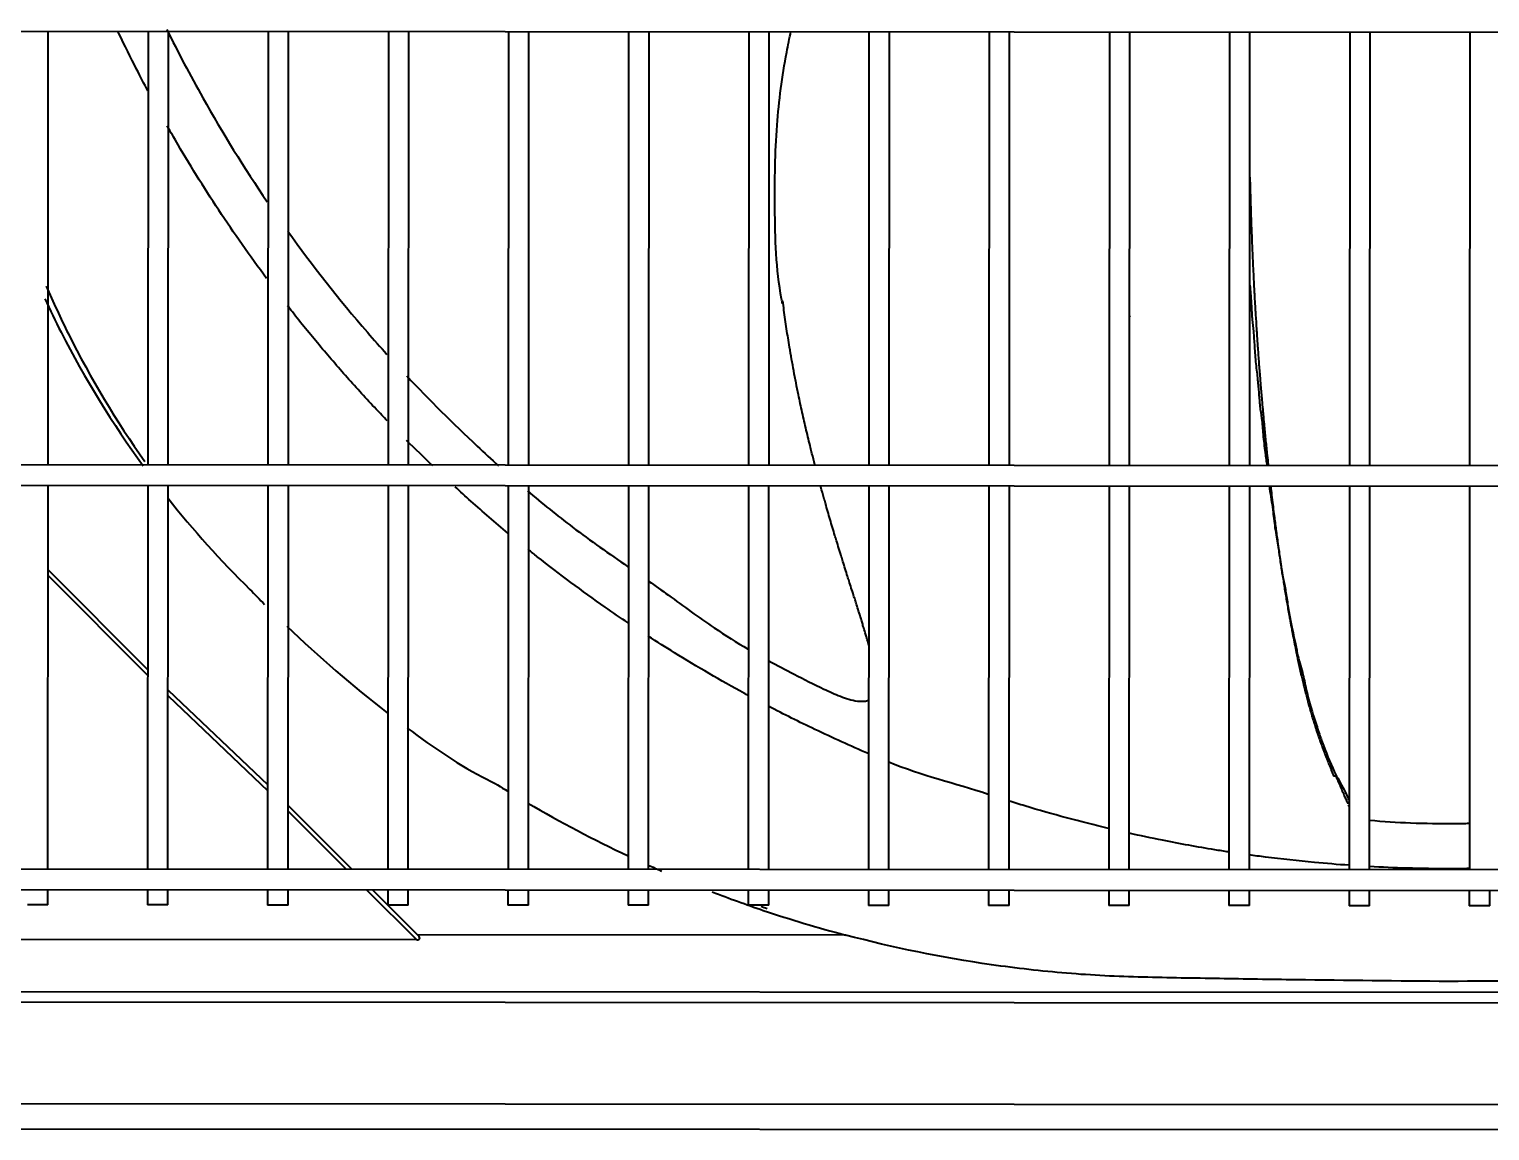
# Model space of a CAD drawing. Extents: x 58467 to 79089, y -33726 to -17391.
# Drawn here: x 78437.41 to 78465.97, y -20577.59 to -20556.05 of the extents above; entities that cross this region are included whole.
import ezdxf

# ---------------------------------------------------------------- set-up
doc = ezdxf.new("R2010")
doc.units = 0
doc.header["$LTSCALE"] = 100
doc.layers.add('+ENTE-ST-DOSEME USTU KONDDRENAJ', color=110, linetype='DOSEMEUSTUKONDENSDRENAJ_LINE', lineweight=40)
doc.linetypes.add('DOSEMEUSTUKONDENSDRENAJ_LINE', pattern='A,300,-40,["CD",Standard,S=15,R=0,X=-35,Y=-7.5],0', length=340)

# ---------------------------------------------------------------- blocks, each defined once
blk = doc.blocks.new('4. KAT')
at = {"color": 3}
for p, q in [((54065.956, -33257.136, -3.339), (54184.319, -33257.208, -3.339)), ((54128.365, -33265.652, -3.339), (54128.37, -33257.173, -3.339)), ((54130.32, -33257.175, -3.339), (54130.315, -33265.653, -3.339)), ((54130.714, -33265.653, -3.339), (54130.72, -33257.175, -3.339)), ((54132.669, -33257.176, -3.339), (54132.664, -33265.655, -3.339)), ((54133.064, -33265.655, -3.339), (54133.069, -33257.176, -3.339)), ((54135.019, -33257.178, -3.339), (54135.014, -33265.656, -3.339)), ((54135.414, -33265.656, -3.339), (54135.419, -33257.178, -3.339)), ((54137.369, -33257.179, -3.339), (54137.363, -33265.658, -3.339)), ((54137.763, -33265.658, -3.339), (54137.769, -33257.179, -3.339)), ((54139.718, -33257.18, -3.339), (54139.713, -33265.659, -3.339)), ((54140.113, -33265.659, -3.339), (54140.118, -33257.181, -3.339)), ((54142.068, -33257.182, -3.339), (54142.063, -33265.66, -3.339)), ((54142.463, -33265.661, -3.339), (54142.468, -33257.182, -3.339)), ((54144.417, -33257.183, -3.339), (54144.412, -33265.662, -3.339)), ((54144.812, -33265.662, -3.339), (54144.817, -33257.183, -3.339)), ((54146.767, -33257.185, -3.339), (54146.762, -33265.663, -3.339)), ((54147.162, -33265.664, -3.339), (54147.167, -33257.185, -3.339)), ((54149.118, -33257.186, -3.339), (54149.113, -33265.665, -3.339)), ((54149.513, -33265.665, -3.339), (54149.518, -33257.186, -3.339)), ((54151.467, -33257.188, -3.339), (54151.462, -33265.666, -3.339)), ((54151.862, -33265.666, -3.339), (54151.867, -33257.188, -3.339)), ((54153.817, -33257.189, -3.339), (54153.812, -33265.668, -3.339)), ((54154.212, -33265.668, -3.339), (54154.217, -33257.189, -3.339)), ((54156.167, -33257.19, -3.339), (54156.161, -33265.669, -3.339)), ((54149.514, -33262.755, -3.339), (54149.527, -33262.733, -3.339)), ((54184.314, -33265.687, -3.339), (54065.951, -33265.615, -3.339)), ((54065.951, -33266.015, -3.339), (54184.314, -33266.087, -3.339)), ((54128.36, -33273.557, -3.339), (54128.365, -33266.052, -3.339)), ((54130.314, -33266.053, -3.339), (54130.31, -33273.558, -3.339)), ((54130.71, -33273.558, -3.339), (54130.714, -33266.053, -3.339)), ((54132.664, -33266.055, -3.339), (54132.659, -33273.56, -3.339)), ((54133.059, -33273.56, -3.339), (54133.064, -33266.055, -3.339)), ((54135.014, -33266.056, -3.339), (54135.009, -33273.561, -3.339)), ((54135.409, -33273.561, -3.339), (54135.413, -33266.056, -3.339)), ((54137.363, -33266.058, -3.339), (54137.359, -33273.563, -3.339)), ((54137.759, -33273.563, -3.339), (54137.763, -33266.058, -3.339)), ((54139.713, -33266.059, -3.339), (54139.708, -33273.564, -3.339)), ((54140.108, -33273.564, -3.339), (54140.113, -33266.059, -3.339)), ((54142.062, -33266.06, -3.339), (54142.058, -33273.565, -3.339)), ((54142.458, -33273.566, -3.339), (54142.462, -33266.061, -3.339)), ((54144.412, -33266.062, -3.339), (54144.408, -33273.567, -3.339)), ((54144.807, -33273.567, -3.339), (54144.812, -33266.062, -3.339)), ((54146.762, -33266.063, -3.339), (54146.757, -33273.568, -3.339)), ((54147.157, -33273.568, -3.339), (54147.162, -33266.063, -3.339)), ((54149.112, -33266.065, -3.339), (54149.108, -33273.57, -3.339)), ((54149.508, -33273.57, -3.339), (54149.512, -33266.065, -3.339)), ((54151.462, -33266.066, -3.339), (54151.457, -33273.571, -3.339)), ((54151.857, -33273.571, -3.339), (54151.862, -33266.066, -3.339)), ((54153.812, -33266.068, -3.339), (54153.807, -33273.573, -3.339)), ((54154.207, -33273.573, -3.339), (54154.212, -33266.068, -3.339)), ((54156.161, -33266.069, -3.339), (54156.157, -33273.574, -3.339)), ((54128.364, -33267.705, -3.339), (54130.312, -33269.656, -3.339)), ((54128.364, -33267.818, -3.339), (54130.312, -33269.769, -3.339)), ((54130.712, -33270.056, -3.339), (54132.66, -33271.912, -3.339)), ((54130.712, -33270.169, -3.339), (54132.66, -33272.026, -3.339)), ((54133.06, -33272.313, -3.339), (54134.307, -33273.561, -3.339)), ((54133.06, -33272.426, -3.339), (54134.194, -33273.561, -3.339)), ((54177.81, -33273.587, -3.339), (54072.355, -33273.523, -3.339)), ((54072.355, -33273.923, -3.339), (54177.81, -33273.987, -3.339)), ((54128.36, -33274.257, -3.339), (54128.36, -33273.957, -3.339)), ((54130.309, -33273.958, -3.339), (54130.309, -33274.258, -3.339)), ((54130.709, -33274.259, -3.339), (54130.709, -33273.958, -3.339)), ((54132.659, -33273.96, -3.339), (54132.659, -33274.26, -3.339)), ((54133.059, -33274.26, -3.339), (54133.059, -33273.96, -3.339)), ((54134.593, -33273.961, -3.339), (54135.573, -33274.942, -3.339)), ((54134.706, -33273.961, -3.339), (54135.606, -33274.862, -3.339)), ((54135.009, -33273.961, -3.339), (54135.009, -33274.261, -3.339)), ((54135.408, -33274.262, -3.339), (54135.409, -33273.961, -3.339)), ((54137.358, -33273.963, -3.339), (54137.358, -33274.263, -3.339)), ((54137.758, -33274.263, -3.339), (54137.758, -33273.963, -3.339)), ((54139.708, -33273.964, -3.339), (54139.708, -33274.264, -3.339)), ((54140.108, -33274.264, -3.339), (54140.108, -33273.964, -3.339)), ((54142.058, -33273.965, -3.339), (54142.057, -33274.266, -3.339)), ((54142.457, -33274.266, -3.339), (54142.458, -33273.966, -3.339)), ((54144.407, -33273.967, -3.339), (54144.407, -33274.267, -3.339)), ((54144.807, -33274.267, -3.339), (54144.807, -33273.967, -3.339)), ((54146.757, -33273.968, -3.339), (54146.757, -33274.268, -3.339)), ((54147.157, -33274.269, -3.339), (54147.157, -33273.968, -3.339)), ((54149.108, -33273.97, -3.339), (54149.107, -33274.27, -3.339)), ((54149.507, -33274.27, -3.339), (54149.507, -33273.97, -3.339)), ((54151.457, -33273.971, -3.339), (54151.457, -33274.271, -3.339)), ((54151.857, -33274.272, -3.339), (54151.857, -33273.971, -3.339)), ((54153.807, -33273.973, -3.339), (54153.807, -33274.273, -3.339)), ((54154.207, -33274.273, -3.339), (54154.207, -33273.973, -3.339)), ((54156.156, -33273.974, -3.339), (54156.156, -33274.274, -3.339)), ((54156.556, -33274.274, -3.339), (54156.556, -33273.974, -3.339)), ((54128.36, -33274.257, -3.339), (54127.96, -33274.257, -3.339)), ((54130.709, -33274.259, -3.339), (54130.309, -33274.258, -3.339)), ((54133.059, -33274.26, -3.339), (54132.659, -33274.26, -3.339)), ((54135.408, -33274.262, -3.339), (54135.009, -33274.261, -3.339)), ((54137.758, -33274.263, -3.339), (54137.358, -33274.263, -3.339)), ((54140.108, -33274.264, -3.339), (54139.708, -33274.264, -3.339)), ((54142.457, -33274.266, -3.339), (54142.057, -33274.266, -3.339)), ((54144.807, -33274.267, -3.339), (54144.407, -33274.267, -3.339)), ((54147.157, -33274.269, -3.339), (54146.757, -33274.268, -3.339)), ((54149.507, -33274.27, -3.339), (54149.107, -33274.27, -3.339)), ((54151.857, -33274.272, -3.339), (54151.457, -33274.271, -3.339)), ((54154.207, -33274.273, -3.339), (54153.807, -33274.273, -3.339)), ((54156.556, -33274.274, -3.339), (54156.156, -33274.274, -3.339)), ((54135.573, -33274.942, -3.339), (54114.547, -33274.929, -3.339)), ((54143.956, -33274.847, -3.339), (54135.586, -33274.842, -3.339)), ((54177.638, -33276.191, -3.339), (54072.48, -33276.127, -3.339)), ((54072.633, -33275.915, -3.339), (54177.486, -33275.979, -3.339)), ((54067.079, -33278.103, -3.339), (54183.128, -33278.174, -3.339)), ((54183.128, -33278.674, -3.339), (54067.079, -33278.603, -3.339))]:
    blk.add_line(p, q, dxfattribs=at)
blk.add_ellipse((54135.493, -33274.861, -3.339), major_axis=(-0.137, 0.057), ratio=0.414214, start_param=2.356194, end_param=3.926991, dxfattribs=at)
for points, knots in [([(54130.317, -33258.34, -3.339), (54130.243, -33258.201, -3.339), (54130.049, -33257.829, -3.339), (54129.859, -33257.444, -3.339), (54129.742, -33257.199, -3.339), (54129.737, -33257.19, -3.339)], [0, 0, 0, 0, 0.36828, 0.975008, 1, 1, 1, 1]), ([(54130.687, -33257.142, -3.339), (54130.907, -33257.589, -3.339), (54131.504, -33258.724, -3.339), (54132.196, -33259.842, -3.339), (54132.651, -33260.512, -3.339)], [0, 0, 0, 0, 0.392123, 1, 1, 1, 1]), ([(54142.725, -33262.5, -3.339), (54142.72, -33262.47, -3.339), (54142.601, -33261.857, -3.339), (54142.566, -33260.687, -3.339), (54142.586, -33259.074, -3.339), (54142.737, -33257.923, -3.339), (54142.861, -33257.315, -3.339), (54142.891, -33257.18, -3.339)], [0, 0, 0, 0, 0.017033, 0.353101, 0.655124, 0.923021, 1, 1, 1, 1]), ([(54132.639, -33262.008, -3.339), (54132.476, -33261.789, -3.339), (54132.158, -33261.349, -3.339), (54131.701, -33260.677, -3.339), (54131.267, -33259.998, -3.339), (54130.935, -33259.446, -3.339), (54130.748, -33259.121, -3.339), (54130.695, -33259.027, -3.339)], [0, 0, 0, 0, 0.229373, 0.457693, 0.68426, 0.909075, 1, 1, 1, 1]), ([(54151.866, -33260.026, -3.339), (54151.866, -33260.044, -3.339), (54151.867, -33260.096, -3.339), (54151.87, -33260.216, -3.339), (54151.874, -33260.368, -3.339), (54151.879, -33260.533, -3.339), (54151.883, -33260.681, -3.339), (54151.888, -33260.828, -3.339), (54151.894, -33260.992, -3.339), (54151.899, -33261.14, -3.339), (54151.906, -33261.303, -3.339), (54151.912, -33261.451, -3.339), (54151.919, -33261.618, -3.339), (54151.926, -33261.768, -3.339), (54151.933, -33261.919, -3.339), (54151.941, -33262.084, -3.339), (54151.949, -33262.231, -3.339), (54151.958, -33262.393, -3.339), (54151.966, -33262.538, -3.339), (54151.976, -33262.699, -3.339), (54151.986, -33262.86, -3.339), (54151.995, -33263.005, -3.339), (54152.006, -33263.167, -3.339), (54152.016, -33263.314, -3.339), (54152.027, -33263.479, -3.339), (54152.038, -33263.625, -3.339), (54152.049, -33263.77, -3.339), (54152.062, -33263.929, -3.339), (54152.074, -33264.087, -3.339), (54152.087, -33264.244, -3.339), (54152.101, -33264.401, -3.339), (54152.113, -33264.543, -3.339), (54152.128, -33264.7, -3.339), (54152.141, -33264.841, -3.339), (54152.156, -33265, -3.339), (54152.17, -33265.143, -3.339), (54152.184, -33265.285, -3.339), (54152.2, -33265.441, -3.339), (54152.214, -33265.567, -3.339), (54152.222, -33265.648, -3.339), (54152.224, -33265.666, -3.339)], [0, 0, 0, 0, 0.009218, 0.026414, 0.060805, 0.086598, 0.112391, 0.138185, 0.163978, 0.198369, 0.215565, 0.249956, 0.275749, 0.301542, 0.327336, 0.353129, 0.38752, 0.404715, 0.439106, 0.4649, 0.490693, 0.525084, 0.54228, 0.576671, 0.602464, 0.628257, 0.65405, 0.679844, 0.714235, 0.740028, 0.765821, 0.800212, 0.817408, 0.851799, 0.877592, 0.903386, 0.929179, 0.954972, 0.989363, 1, 1, 1, 1]), ([(54133.052, -33261.085, -3.339), (54133.534, -33261.758, -3.339), (54134.17, -33262.568, -3.339), (54134.862, -33263.351, -3.339), (54134.992, -33263.494, -3.339)], [0, 0, 0, 0, 0.816114, 1, 1, 1, 1]), ([(54128.328, -33262.16, -3.339), (54128.465, -33262.476, -3.339), (54128.611, -33262.789, -3.339), (54129.198, -33263.965, -3.339), (54129.696, -33264.795, -3.339), (54130.258, -33265.587, -3.339)], [0, 0, 0, 0, 0.260427, 0.260427, 1, 1, 1, 1]), ([(54151.864, -33262.142, -3.339), (54151.87, -33262.199, -3.339), (54151.883, -33262.346, -3.339), (54151.895, -33262.516, -3.339), (54151.902, -33262.69, -3.339), (54151.91, -33262.853, -3.339), (54151.938, -33263.064, -3.339), (54151.953, -33263.296, -3.339), (54151.966, -33263.514, -3.339), (54151.988, -33263.744, -3.339), (54152.018, -33263.983, -3.339), (54152.037, -33264.195, -3.339), (54152.049, -33264.376, -3.339), (54152.065, -33264.547, -3.339), (54152.1, -33264.764, -3.339), (54152.119, -33265.019, -3.339), (54152.142, -33265.247, -3.339), (54152.169, -33265.454, -3.339), (54152.188, -33265.586, -3.339), (54152.199, -33265.668, -3.339)], [0, 0, 0, 0, 0.05251, 0.142079, 0.177348, 0.206327, 0.265132, 0.339751, 0.382815, 0.429016, 0.527009, 0.615313, 0.649401, 0.678603, 0.742262, 0.822382, 0.868126, 0.917465, 1, 1, 1, 1]), ([(54128.301, -33262.406, -3.339), (54128.403, -33262.627, -3.339), (54128.509, -33262.845, -3.339), (54129.084, -33263.97, -3.339), (54129.625, -33264.849, -3.339), (54130.226, -33265.672, -3.339)], [0, 0, 0, 0, 0.192969, 0.192969, 1, 1, 1, 1]), ([(54143.362, -33265.661, -3.339), (54143.361, -33265.658, -3.339), (54143.341, -33265.581, -3.339), (54143.312, -33265.467, -3.339), (54143.27, -33265.298, -3.339), (54143.233, -33265.147, -3.339), (54143.191, -33264.974, -3.339), (54143.151, -33264.801, -3.339), (54143.112, -33264.628, -3.339), (54143.074, -33264.455, -3.339), (54143.034, -33264.263, -3.339), (54142.999, -33264.09, -3.339), (54142.961, -33263.896, -3.339), (54142.932, -33263.741, -3.339), (54142.897, -33263.546, -3.339), (54142.866, -33263.37, -3.339), (54142.834, -33263.173, -3.339), (54142.807, -33262.994, -3.339), (54142.78, -33262.812, -3.339), (54142.755, -33262.629, -3.339), (54142.739, -33262.508, -3.339), (54142.732, -33262.448, -3.339)], [0, 0, 0, 0, 0.003613, 0.076073, 0.112302, 0.166647, 0.220991, 0.275335, 0.32968, 0.384024, 0.438368, 0.510827, 0.547057, 0.619516, 0.655746, 0.728205, 0.782549, 0.836893, 0.891238, 0.945582, 1, 1, 1, 1]), ([(54134.999, -33264.793, -3.339), (54134.927, -33264.718, -3.339), (54134.661, -33264.44, -3.339), (54134.213, -33263.949, -3.339), (54133.665, -33263.314, -3.339), (54133.281, -33262.842, -3.339), (54133.078, -33262.583, -3.339), (54133.046, -33262.542, -3.339)], [0, 0, 0, 0, 0.10453, 0.387673, 0.668723, 0.947676, 1, 1, 1, 1]), ([(54135.379, -33263.915, -3.339), (54135.82, -33264.383, -3.339), (54136.412, -33264.973, -3.339), (54137.035, -33265.545, -3.339), (54137.176, -33265.672, -3.339)], [0, 0, 0, 0, 0.777017, 1, 1, 1, 1]), ([(54137.357, -33266.987, -3.339), (54137.112, -33266.784, -3.339), (54136.764, -33266.485, -3.339), (54136.426, -33266.176, -3.339), (54136.323, -33266.081, -3.339)], [0, 0, 0, 0, 0.695118, 1, 1, 1, 1]), ([(54137.738, -33266.164, -3.339), (54138.025, -33266.407, -3.339), (54138.662, -33266.919, -3.339), (54139.337, -33267.391, -3.339), (54139.704, -33267.646, -3.339)], [0, 0, 0, 0, 0.462065, 1, 1, 1, 1]), ([(54144.415, -33269.185, -3.339), (54144.41, -33269.168, -3.339), (54144.395, -33269.112, -3.339), (54144.371, -33269.029, -3.339), (54144.34, -33268.922, -3.339), (54144.311, -33268.827, -3.339), (54144.281, -33268.73, -3.339), (54144.251, -33268.631, -3.339), (54144.215, -33268.516, -3.339), (54144.178, -33268.398, -3.339), (54144.145, -33268.293, -3.339), (54144.111, -33268.187, -3.339), (54144.072, -33268.064, -3.339), (54144.032, -33267.938, -3.339), (54143.993, -33267.815, -3.339), (54143.953, -33267.687, -3.339), (54143.912, -33267.557, -3.339), (54143.871, -33267.425, -3.339), (54143.829, -33267.29, -3.339), (54143.788, -33267.154, -3.339), (54143.746, -33267.016, -3.339), (54143.704, -33266.878, -3.339), (54143.658, -33266.722, -3.339), (54143.612, -33266.564, -3.339), (54143.571, -33266.424, -3.339), (54143.526, -33266.264, -3.339), (54143.494, -33266.15, -3.339), (54143.472, -33266.07, -3.339), (54143.47, -33266.063, -3.339)], [0, 0, 0, 0, 0.021221, 0.066801, 0.097188, 0.142768, 0.173155, 0.203541, 0.249122, 0.294702, 0.325088, 0.355475, 0.401055, 0.446635, 0.477022, 0.522602, 0.568182, 0.598569, 0.644149, 0.689729, 0.720116, 0.765696, 0.811276, 0.856856, 0.902436, 0.932823, 0.993597, 1, 1, 1, 1]), ([(54152.243, -33266.066, -3.339), (54152.246, -33266.085, -3.339), (54152.266, -33266.245, -3.339), (54152.306, -33266.448, -3.339), (54152.333, -33266.711, -3.339), (54152.365, -33266.961, -3.339), (54152.412, -33267.225, -3.339), (54152.447, -33267.447, -3.339), (54152.472, -33267.633, -3.339), (54152.498, -33267.801, -3.339), (54152.546, -33268.003, -3.339), (54152.58, -33268.215, -3.339), (54152.609, -33268.41, -3.339), (54152.643, -33268.609, -3.339), (54152.705, -33268.898, -3.339), (54152.748, -33269.131, -3.339), (54152.825, -33269.482, -3.339), (54152.889, -33269.686, -3.339), (54152.94, -33269.923, -3.339), (54152.979, -33270.103, -3.339), (54153.026, -33270.285, -3.339), (54153.069, -33270.432, -3.339), (54153.097, -33270.527, -3.339), (54153.125, -33270.618, -3.339), (54153.166, -33270.741, -3.339), (54153.225, -33270.922, -3.339), (54153.346, -33271.262, -3.339), (54153.498, -33271.636, -3.339), (54153.654, -33271.9, -3.339), (54153.743, -33272.079, -3.339), (54153.79, -33272.178, -3.339), (54153.806, -33272.217, -3.339), (54153.809, -33272.226, -3.339)], [0, 0, 0, 0, 0.008371, 0.069424, 0.094367, 0.121283, 0.179384, 0.232883, 0.253705, 0.270958, 0.305551, 0.345961, 0.367488, 0.389621, 0.435291, 0.515912, 0.532189, 0.589294, 0.613481, 0.639638, 0.667776, 0.697453, 0.714276, 0.72148, 0.744733, 0.767084, 0.80554, 0.900316, 0.940461, 0.976172, 0.994503, 1, 1, 1, 1]), ([(54152.269, -33266.067, -3.339), (54152.273, -33266.097, -3.339), (54152.283, -33266.188, -3.339), (54152.298, -33266.308, -3.339), (54152.316, -33266.46, -3.339), (54152.333, -33266.597, -3.339), (54152.353, -33266.749, -3.339), (54152.371, -33266.886, -3.339), (54152.389, -33267.021, -3.339), (54152.409, -33267.169, -3.339), (54152.428, -33267.3, -3.339), (54152.448, -33267.446, -3.339), (54152.466, -33267.562, -3.339), (54152.487, -33267.707, -3.339), (54152.507, -33267.836, -3.339), (54152.53, -33267.98, -3.339), (54152.55, -33268.109, -3.339), (54152.572, -33268.238, -3.339), (54152.593, -33268.368, -3.339), (54152.616, -33268.497, -3.339), (54152.636, -33268.61, -3.339), (54152.659, -33268.736, -3.339), (54152.679, -33268.847, -3.339), (54152.705, -33268.984, -3.339), (54152.726, -33269.093, -3.339), (54152.753, -33269.228, -3.339), (54152.775, -33269.336, -3.339), (54152.801, -33269.456, -3.339), (54152.824, -33269.562, -3.339), (54152.85, -33269.681, -3.339), (54152.878, -33269.8, -3.339), (54152.903, -33269.905, -3.339), (54152.929, -33270.01, -3.339), (54152.955, -33270.114, -3.339), (54152.982, -33270.217, -3.339), (54153.009, -33270.319, -3.339), (54153.037, -33270.419, -3.339), (54153.065, -33270.518, -3.339), (54153.094, -33270.614, -3.339), (54153.124, -33270.712, -3.339), (54153.155, -33270.808, -3.339), (54153.182, -33270.891, -3.339), (54153.21, -33270.974, -3.339), (54153.242, -33271.067, -3.339), (54153.275, -33271.158, -3.339), (54153.305, -33271.237, -3.339), (54153.334, -33271.315, -3.339), (54153.364, -33271.392, -3.339), (54153.398, -33271.478, -3.339), (54153.428, -33271.553, -3.339), (54153.458, -33271.625, -3.339), (54153.483, -33271.686, -3.339), (54153.509, -33271.746, -3.339), (54153.537, -33271.72, -3.339), (54153.566, -33271.787, -3.339), (54153.594, -33271.852, -3.339), (54153.616, -33271.904, -3.339), (54153.64, -33271.959, -3.339), (54153.66, -33272.005, -3.339), (54153.684, -33272.058, -3.339), (54153.702, -33272.099, -3.339), (54153.722, -33272.147, -3.339), (54153.74, -33272.188, -3.339), (54153.756, -33272.223, -3.339), (54153.772, -33272.261, -3.339), (54153.779, -33272.276, -3.339), (54153.781, -33272.281, -3.339)], [0, 0, 0, 0, 0.011806, 0.035618, 0.047525, 0.071337, 0.089197, 0.107056, 0.124916, 0.142775, 0.166588, 0.178494, 0.202307, 0.214213, 0.238026, 0.255886, 0.273745, 0.291605, 0.309464, 0.327324, 0.345183, 0.357089, 0.380902, 0.392808, 0.416621, 0.428527, 0.45234, 0.464246, 0.482106, 0.499965, 0.517825, 0.535684, 0.547591, 0.56545, 0.58331, 0.595216, 0.613075, 0.630935, 0.642841, 0.660701, 0.67856, 0.690467, 0.702373, 0.720232, 0.738092, 0.749998, 0.761905, 0.779764, 0.79167, 0.80953, 0.821436, 0.833343, 0.845249, 0.857155, 0.875015, 0.886921, 0.898827, 0.910734, 0.92264, 0.934546, 0.946453, 0.958359, 0.970265, 0.982172, 0.994078, 1, 1, 1, 1]), ([(54139.709, -33268.745, -3.339), (54139.558, -33268.643, -3.339), (54138.953, -33268.228, -3.339), (54138.304, -33267.745, -3.339), (54137.812, -33267.356, -3.339), (54137.753, -33267.309, -3.339)], [0, 0, 0, 0, 0.224879, 0.906883, 1, 1, 1, 1]), ([(54140.108, -33267.928, -3.339), (54140.237, -33268.019, -3.339), (54140.663, -33268.32, -3.339), (54141.294, -33268.792, -3.339), (54141.829, -33269.125, -3.339), (54142.054, -33269.257, -3.339)], [0, 0, 0, 0, 0.202389, 0.669659, 1, 1, 1, 1]), ([(54142.057, -33270.164, -3.339), (54142.031, -33270.15, -3.339), (54141.542, -33269.884, -3.339), (54140.887, -33269.503, -3.339), (54140.271, -33269.113, -3.339), (54140.102, -33269.004, -3.339)], [0, 0, 0, 0, 0.038243, 0.734735, 1, 1, 1, 1]), ([(54142.46, -33269.486, -3.339), (54142.622, -33269.575, -3.339), (54142.977, -33269.761, -3.339), (54143.44, -33269.994, -3.339), (54143.852, -33270.184, -3.339), (54144.123, -33270.273, -3.339), (54144.315, -33270.281, -3.339), (54144.384, -33270.266, -3.339), (54144.41, -33270.256, -3.339)], [0, 0, 0, 0, 0.264162, 0.571071, 0.733206, 0.891725, 0.957075, 1, 1, 1, 1]), ([(54144.403, -33271.3, -3.339), (54144.051, -33271.149, -3.339), (54143.396, -33270.852, -3.339), (54142.752, -33270.53, -3.339), (54142.454, -33270.375, -3.339)], [0, 0, 0, 0, 0.53182, 1, 1, 1, 1]), ([(54135.386, -33270.799, -3.339), (54135.895, -33271.179, -3.339), (54136.419, -33271.54, -3.339), (54137.088, -33271.87, -3.339), (54137.22, -33271.952, -3.339), (54137.353, -33272.033, -3.339)], [0, 0, 0, 0, 0.803702, 0.803702, 1, 1, 1, 1]), ([(54149.1, -33272.764, -3.339), (54148.552, -33272.633, -3.339), (54147.902, -33272.457, -3.339), (54147.258, -33272.259, -3.339), (54147.154, -33272.227, -3.339)], [0, 0, 0, 0, 0.838104, 1, 1, 1, 1]), ([(54154.208, -33272.6, -3.339), (54154.476, -33272.625, -3.339), (54155.033, -33272.663, -3.339), (54155.68, -33272.667, -3.339), (54156.062, -33272.664, -3.339), (54156.158, -33272.662, -3.339)], [0, 0, 0, 0, 0.406262, 0.849224, 1, 1, 1, 1]), ([(54151.452, -33273.223, -3.339), (54151.361, -33273.209, -3.339), (54150.929, -33273.141, -3.339), (54150.278, -33273.023, -3.339), (54149.721, -33272.905, -3.339), (54149.503, -33272.857, -3.339)], [0, 0, 0, 0, 0.138987, 0.661876, 1, 1, 1, 1]), ([(54153.805, -33273.483, -3.339), (54153.579, -33273.468, -3.339), (54153.033, -33273.423, -3.339), (54152.382, -33273.352, -3.339), (54151.958, -33273.296, -3.339), (54151.853, -33273.281, -3.339)], [0, 0, 0, 0, 0.346789, 0.837259, 1, 1, 1, 1]), ([(54155.786, -33273.553, -3.339), (54155.503, -33273.55, -3.339), (54154.975, -33273.545, -3.339), (54154.448, -33273.522, -3.339), (54154.205, -33273.508, -3.339)], [0, 0, 0, 0, 0.537477, 1, 1, 1, 1]), ([(54155.755, -33275.754, -3.339), (54154.758, -33275.747, -3.339), (54153.761, -33275.736, -3.339), (54152.266, -33275.716, -3.339), (54151.767, -33275.708, -3.339), (54150.771, -33275.691, -3.339), (54150.272, -33275.684, -3.339), (54149.276, -33275.659, -3.339), (54148.777, -33275.635, -3.339), (54147.787, -33275.553, -3.339), (54147.297, -33275.497, -3.339), (54145.843, -33275.288, -3.339), (54144.891, -33275.094, -3.339), (54143.956, -33274.847, -3.339)], [0, 0, 0, 0, 0.25, 0.25, 0.375, 0.375, 0.5, 0.5, 0.625, 0.625, 0.75, 0.75, 1, 1, 1, 1]), ([(54167.306, -33274.925, -3.339), (54166.369, -33275.162, -3.339), (54165.424, -33275.343, -3.339), (54163.993, -33275.533, -3.339), (54163.514, -33275.583, -3.339), (54162.552, -33275.653, -3.339), (54162.068, -33275.672, -3.339), (54160.613, -33275.704, -3.339), (54159.642, -33275.716, -3.339), (54157.699, -33275.739, -3.339), (54156.728, -33275.748, -3.339), (54155.755, -33275.754, -3.339)], [0, 0, 0, 0, 0.25, 0.25, 0.375, 0.375, 0.5, 0.5, 0.75, 0.75, 1, 1, 1, 1])]:
    blk.add_open_spline(points, degree=3, knots=knots, dxfattribs=at)
for points in [[(54135.89, -33265.673, -3.339), (54135.718, -33265.509, -3.339), (54135.547, -33265.344, -3.339), (54135.376, -33265.178, -3.339)], [(54130.704, -33266.301, -3.339), (54131.201, -33266.927, -3.339), (54131.737, -33267.523, -3.339), (54132.312, -33268.089, -3.339)], [(54132.312, -33268.089, -3.339), (54132.407, -33268.187, -3.339), (54132.503, -33268.285, -3.339), (54132.6, -33268.383, -3.339)], [(54133.033, -33268.807, -3.339), (54133.658, -33269.405, -3.339), (54134.313, -33269.971, -3.339), (54134.995, -33270.501, -3.339)], [(54146.75, -33272.096, -3.339), (54146.094, -33271.88, -3.339), (54145.446, -33271.733, -3.339), (54144.807, -33271.47, -3.339)], [(54137.744, -33272.266, -3.339), (54138.384, -33272.64, -3.339), (54139.038, -33272.984, -3.339), (54139.707, -33273.299, -3.339)], [(54153.79, -33272.301, -3.339), (54153.796, -33272.314, -3.339), (54153.803, -33272.326, -3.339), (54153.809, -33272.337, -3.339)], [(54140.098, -33273.479, -3.339), (54140.186, -33273.518, -3.339), (54140.273, -33273.557, -3.339), (54140.361, -33273.595, -3.339)], [(54156.157, -33273.548, -3.339), (54156.033, -33273.55, -3.339), (54155.91, -33273.551, -3.339), (54155.786, -33273.553, -3.339)], [(54141.351, -33274.002, -3.339), (54141.682, -33274.129, -3.339), (54142.015, -33274.25, -3.339), (54142.351, -33274.364, -3.339)], [(54142.307, -33274.285, -3.339), (54142.347, -33274.299, -3.339), (54142.386, -33274.312, -3.339), (54142.426, -33274.325, -3.339)], [(54142.351, -33274.364, -3.339), (54142.881, -33274.543, -3.339), (54143.416, -33274.704, -3.339), (54143.956, -33274.847, -3.339)]]:
    blk.add_open_spline(points, degree=3, dxfattribs=at)

msp = doc.modelspace()

# ---------------------------------------------------------------- block references
at = {"layer": '+ENTE-ST-DOSEME USTU KONDDRENAJ', "color": 3, "linetype": 'Continuous'}
msp.add_blockref('4. KAT', (24309.411, 12701.082), dxfattribs=at)

doc.saveas('drawing.dxf')
